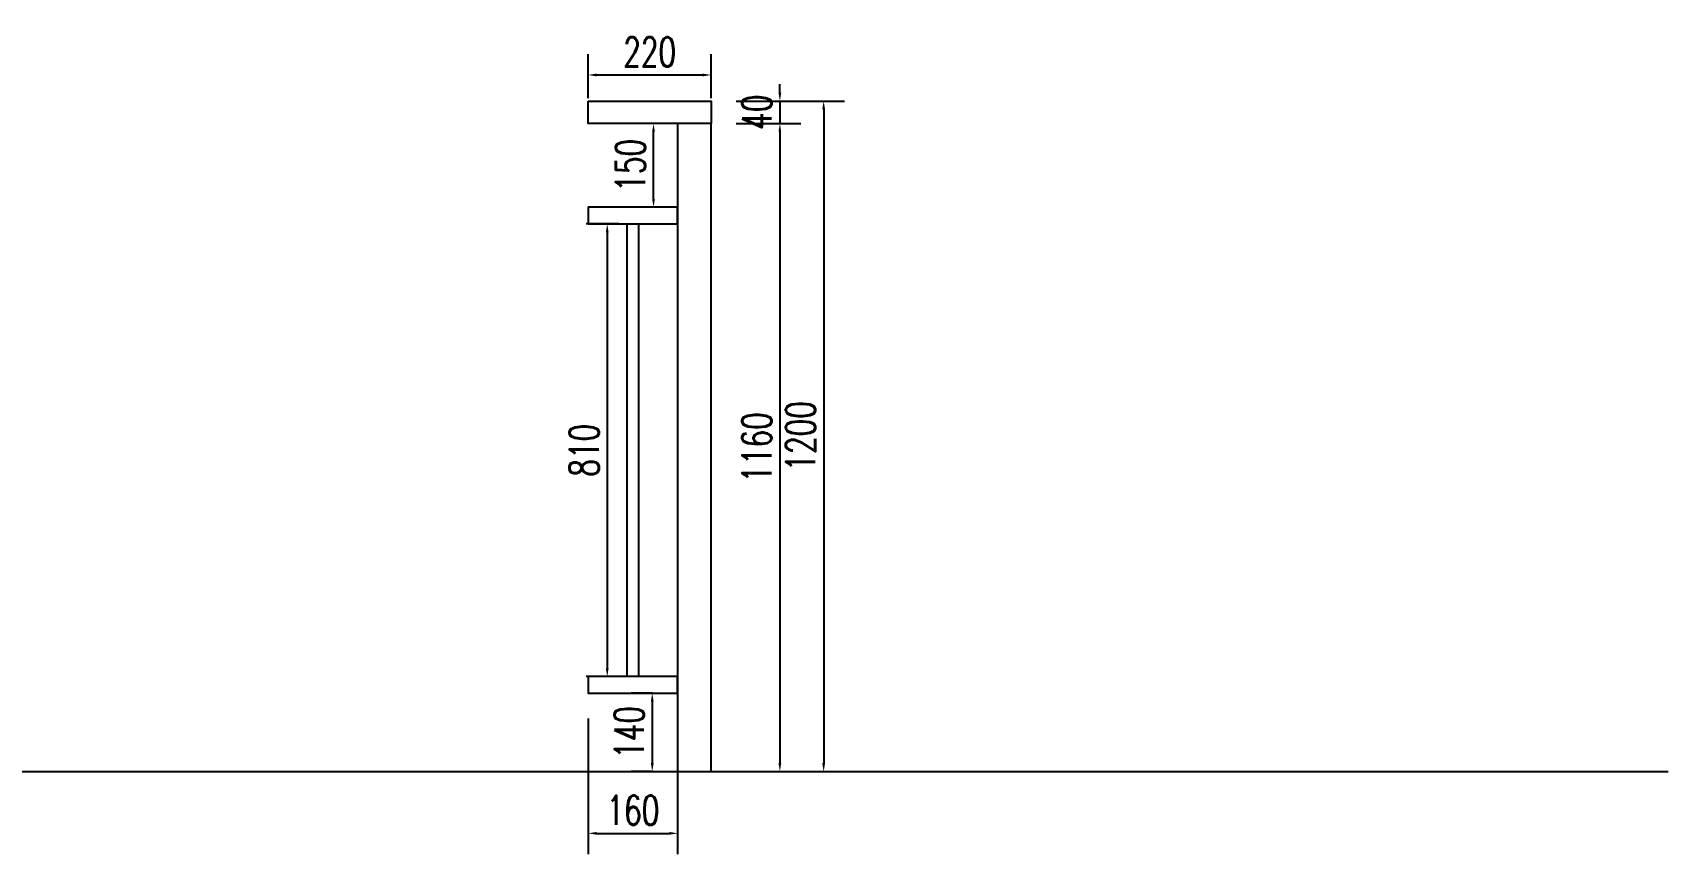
# Model space of a CAD drawing. Extents: x -16492 to 345596, y -4133 to 400729.
# Drawn here: x 26186 to 29113, y 16281 to 17751 of the extents above; entities that cross this region are included whole.
import ezdxf

# ---------------------------------------------------------------- set-up
doc = ezdxf.new("R2010")
doc.units = 0
doc.header["$LTSCALE"] = 10
doc.header["$MEASUREMENT"] = 0
doc.layers.add('W-PLASTIC_RAILINGS塑木栏杆', color=6, linetype='Continuous')
doc.styles.add('STANDARD_T3', font='simplex.shx', dxfattribs={"width": 0.7, "bigfont": 'gbcbig.shx'})
doc.dimstyles.new('W&&15', dxfattribs={"dimtxt": 52.5, "dimasz": 15, "dimexe": 37.5, "dimexo": 45, "dimgap": 15, "dimtad": 1, "dimdec": 0, "dimzin": 0, "dimdsep": 46, "dimtxsty": 'STANDARD_T3', "dimcen": 0.09, "dimclrd": 1, "dimclre": 1, "dimclrt": 7, "dimazin": 2, "dimtfac": 1, "dimtdec": 0, "dimtix": 1, "dimtmove": 2, "dimatfit": 3, "dimfxl": 100, "dimtolj": 1, "dimtzin": 0, "dimarcsym": 0})

# ---------------------------------------------------------------- blocks, each defined once
blk = doc.blocks.new('*U153')
at = {"layer": 'W-PLASTIC_RAILINGS塑木栏杆'}
blk.add_lwpolyline([(-10, -405), (10, -405), (10, 405), (-10, 405)], close=True, dxfattribs=at)
blk = doc.blocks.new('*U152')
at = {"layer": 'W-PLASTIC_RAILINGS塑木栏杆', "color": 0, "linetype": 'ByBlock', "lineweight": -2, "transparency": 16777216}
blk.add_blockref('*U153', (0, 0), dxfattribs=at)
blk = doc.blocks.new('*D154')
at = {"layer": 'Defpoints', "color": 0, "transparency": 16777216}
for p in [(27399.9, 17628.7), (27399.9, 16428.7), (27601.3, 16428.7)]:
    blk.add_point(p, dxfattribs=at)
at = {"layer": 'W-PLASTIC_RAILINGS塑木栏杆', "color": 1, "lineweight": -2, "transparency": 16777216}
for p, q in [((27444.9, 17628.7), (27638.8, 17628.7)), ((27601.3, 17613.7), (27601.3, 16443.7)), ((27444.9, 16428.7), (27638.8, 16428.7))]:
    blk.add_line(p, q, dxfattribs=at)
at = {"layer": 'W-PLASTIC_RAILINGS塑木栏杆', "color": 1, "transparency": 16777216}
for points in [[(27598.8, 17613.7), (27603.8, 17613.7), (27601.3, 17628.7)], [(27598.8, 16443.7), (27603.8, 16443.7), (27601.3, 16428.7)]]:
    blk.add_solid(points, dxfattribs=at)
at = {"layer": 'W-PLASTIC_RAILINGS塑木栏杆', "color": 7, "transparency": 16777216, "insert": (27560.1, 17028.7), "char_height": 52.5, "attachment_point": 5, "rotation": 90, "style": 'STANDARD_T3'}
blk.add_mtext('\\A1;1200', dxfattribs=at)
blk = doc.blocks.new('*D155')
at = {"layer": 'Defpoints', "color": 0, "transparency": 16777216}
for p in [(27399.9, 17628.7), (27399.9, 17588.7), (27522.9, 17588.7)]:
    blk.add_point(p, dxfattribs=at)
at = {"layer": 'W-PLASTIC_RAILINGS塑木栏杆', "color": 1, "lineweight": -2, "transparency": 16777216}
for p, q in [((27522.9, 17643.7), (27522.9, 17658.7)), ((27444.9, 17628.7), (27560.4, 17628.7)), ((27522.9, 17628.7), (27522.9, 17588.7)), ((27444.9, 17588.7), (27560.4, 17588.7)), ((27522.9, 17573.7), (27522.9, 17558.7))]:
    blk.add_line(p, q, dxfattribs=at)
at = {"layer": 'W-PLASTIC_RAILINGS塑木栏杆', "color": 1, "transparency": 16777216}
for points in [[(27520.4, 17643.7), (27525.4, 17643.7), (27522.9, 17628.7)], [(27520.4, 17573.7), (27525.4, 17573.7), (27522.9, 17588.7)]]:
    blk.add_solid(points, dxfattribs=at)
at = {"layer": 'W-PLASTIC_RAILINGS塑木栏杆', "color": 7, "transparency": 16777216, "insert": (27481.7, 17608.7), "char_height": 52.5, "attachment_point": 5, "rotation": 90, "style": 'STANDARD_T3'}
blk.add_mtext('\\A1;40', dxfattribs=at)
blk = doc.blocks.new('*D156')
at = {"layer": 'Defpoints', "color": 0, "transparency": 16777216}
for p in [(27399.9, 17588.7), (27399.9, 16428.7), (27522.9, 16428.7)]:
    blk.add_point(p, dxfattribs=at)
at = {"layer": 'W-PLASTIC_RAILINGS塑木栏杆', "color": 1, "lineweight": -2, "transparency": 16777216}
for p, q in [((27444.9, 17588.7), (27560.4, 17588.7)), ((27522.9, 17573.7), (27522.9, 16443.7)), ((27444.9, 16428.7), (27560.4, 16428.7))]:
    blk.add_line(p, q, dxfattribs=at)
at = {"layer": 'W-PLASTIC_RAILINGS塑木栏杆', "color": 1, "transparency": 16777216}
for points in [[(27520.4, 17573.7), (27525.4, 17573.7), (27522.9, 17588.7)], [(27520.4, 16443.7), (27525.4, 16443.7), (27522.9, 16428.7)]]:
    blk.add_solid(points, dxfattribs=at)
at = {"layer": 'W-PLASTIC_RAILINGS塑木栏杆', "color": 7, "transparency": 16777216, "insert": (27481.7, 17008.7), "char_height": 52.5, "attachment_point": 5, "rotation": 90, "style": 'STANDARD_T3'}
blk.add_mtext('\\A1;1160', dxfattribs=at)
blk = doc.blocks.new('*D157')
at = {"layer": 'Defpoints', "color": 0, "transparency": 16777216}
for p in [(27279.9, 17408.7), (27213.9, 16598.7), (27279.9, 16598.7)]:
    blk.add_point(p, dxfattribs=at)
at = {"layer": 'W-PLASTIC_RAILINGS塑木栏杆', "color": 1, "lineweight": -2, "transparency": 16777216}
for p, q in [((27234.9, 17408.7), (27176.4, 17408.7)), ((27213.9, 17393.7), (27213.9, 16613.7)), ((27234.9, 16598.7), (27176.4, 16598.7))]:
    blk.add_line(p, q, dxfattribs=at)
at = {"layer": 'W-PLASTIC_RAILINGS塑木栏杆', "color": 1, "transparency": 16777216}
for points in [[(27211.4, 17393.7), (27216.4, 17393.7), (27213.9, 17408.7)], [(27211.4, 16613.7), (27216.4, 16613.7), (27213.9, 16598.7)]]:
    blk.add_solid(points, dxfattribs=at)
at = {"layer": 'W-PLASTIC_RAILINGS塑木栏杆', "color": 7, "transparency": 16777216, "insert": (27172.7, 17003.7), "char_height": 52.5, "attachment_point": 5, "rotation": 90, "style": 'STANDARD_T3'}
blk.add_mtext('\\A1;810', dxfattribs=at)
blk = doc.blocks.new('*D158')
at = {"layer": 'Defpoints', "color": 0, "transparency": 16777216}
for p in [(27296.8, 17588.7), (27339.9, 17588.7), (27339.9, 17438.7)]:
    blk.add_point(p, dxfattribs=at)
at = {"layer": 'W-PLASTIC_RAILINGS塑木栏杆', "color": 1, "lineweight": -2, "transparency": 16777216}
for p, q in [((27294.9, 17588.7), (27259.3, 17588.7)), ((27296.8, 17453.7), (27296.8, 17573.7)), ((27294.9, 17438.7), (27259.3, 17438.7))]:
    blk.add_line(p, q, dxfattribs=at)
at = {"layer": 'W-PLASTIC_RAILINGS塑木栏杆', "color": 1, "transparency": 16777216}
for points in [[(27294.3, 17573.7), (27299.3, 17573.7), (27296.8, 17588.7)], [(27294.3, 17453.7), (27299.3, 17453.7), (27296.8, 17438.7)]]:
    blk.add_solid(points, dxfattribs=at)
at = {"layer": 'W-PLASTIC_RAILINGS塑木栏杆', "color": 7, "transparency": 16777216, "insert": (27255.5, 17513.7), "char_height": 52.5, "attachment_point": 5, "rotation": 90, "style": 'STANDARD_T3'}
blk.add_mtext('\\A1;150', dxfattribs=at)
blk = doc.blocks.new('*D159')
at = {"layer": 'Defpoints', "color": 0, "transparency": 16777216}
for p in [(27339.9, 16568.7), (27294.5, 16428.7), (27339.9, 16428.7)]:
    blk.add_point(p, dxfattribs=at)
at = {"layer": 'W-PLASTIC_RAILINGS塑木栏杆', "color": 1, "lineweight": -2, "transparency": 16777216}
for p, q in [((27294.9, 16568.7), (27257, 16568.7)), ((27294.5, 16553.7), (27294.5, 16443.7)), ((27294.9, 16428.7), (27257, 16428.7))]:
    blk.add_line(p, q, dxfattribs=at)
at = {"layer": 'W-PLASTIC_RAILINGS塑木栏杆', "color": 1, "transparency": 16777216}
for points in [[(27292, 16553.7), (27297, 16553.7), (27294.5, 16568.7)], [(27292, 16443.7), (27297, 16443.7), (27294.5, 16428.7)]]:
    blk.add_solid(points, dxfattribs=at)
at = {"layer": 'W-PLASTIC_RAILINGS塑木栏杆', "color": 7, "transparency": 16777216, "insert": (27253.3, 16498.7), "char_height": 52.5, "attachment_point": 5, "rotation": 90, "style": 'STANDARD_T3'}
blk.add_mtext('\\A1;140', dxfattribs=at)
blk = doc.blocks.new('*D160')
at = {"layer": 'Defpoints', "color": 0, "transparency": 16777216}
for p in [(27399.9, 17675.4), (27179.9, 17588.7), (27399.9, 17588.7)]:
    blk.add_point(p, dxfattribs=at)
at = {"layer": 'W-PLASTIC_RAILINGS塑木栏杆', "color": 1, "lineweight": -2, "transparency": 16777216}
for p, q in [((27179.9, 17633.7), (27179.9, 17712.9)), ((27399.9, 17633.7), (27399.9, 17712.9)), ((27194.9, 17675.4), (27384.9, 17675.4))]:
    blk.add_line(p, q, dxfattribs=at)
at = {"layer": 'W-PLASTIC_RAILINGS塑木栏杆', "color": 1, "transparency": 16777216}
for points in [[(27194.9, 17677.9), (27194.9, 17672.9), (27179.9, 17675.4)], [(27384.9, 17677.9), (27384.9, 17672.9), (27399.9, 17675.4)]]:
    blk.add_solid(points, dxfattribs=at)
at = {"layer": 'W-PLASTIC_RAILINGS塑木栏杆', "color": 7, "transparency": 16777216, "insert": (27289.9, 17716.6), "char_height": 52.5, "attachment_point": 5, "style": 'STANDARD_T3'}
blk.add_mtext('\\A1;220', dxfattribs=at)
blk = doc.blocks.new('*D161')
at = {"layer": 'Defpoints', "color": 0, "transparency": 16777216}
for p in [(27179.9, 16568.7), (27339.9, 16568.7), (27339.9, 16318.1)]:
    blk.add_point(p, dxfattribs=at)
at = {"layer": 'W-PLASTIC_RAILINGS塑木栏杆', "color": 1, "lineweight": -2, "transparency": 16777216}
for p, q in [((27179.9, 16523.7), (27179.9, 16280.6)), ((27339.9, 16523.7), (27339.9, 16280.6)), ((27194.9, 16318.1), (27324.9, 16318.1))]:
    blk.add_line(p, q, dxfattribs=at)
at = {"layer": 'W-PLASTIC_RAILINGS塑木栏杆', "color": 1, "transparency": 16777216}
for points in [[(27194.9, 16320.6), (27194.9, 16315.6), (27179.9, 16318.1)], [(27324.9, 16320.6), (27324.9, 16315.6), (27339.9, 16318.1)]]:
    blk.add_solid(points, dxfattribs=at)
at = {"layer": 'W-PLASTIC_RAILINGS塑木栏杆', "color": 7, "transparency": 16777216, "insert": (27259.9, 16359.3), "char_height": 52.5, "attachment_point": 5, "style": 'STANDARD_T3'}
blk.add_mtext('\\A1;160', dxfattribs=at)

msp = doc.modelspace()

# ---------------------------------------------------------------- linework, layer by layer
at = {"layer": 'W-PLASTIC_RAILINGS塑木栏杆'}
msp.add_line((20642.4, 16428.7), (29113, 16428.7), dxfattribs=at)
for points in [[(27179.9, 17628.7), (27399.9, 17628.7), (27399.9, 17588.7), (27179.9, 17588.7)], [(27399.9, 17588.7), (27339.9, 17588.7), (27339.9, 16428.7), (27399.9, 16428.7)]]:
    msp.add_lwpolyline(points, close=True, dxfattribs=at)
at = {"layer": 'W-PLASTIC_RAILINGS塑木栏杆', "color": 5}
for points in [[(27339.9, 17438.7), (27179.9, 17438.7), (27179.9, 17408.7), (27339.9, 17408.7)], [(27339.9, 16598.7), (27179.9, 16598.7), (27179.9, 16568.7), (27339.9, 16568.7)]]:
    msp.add_lwpolyline(points, close=True, dxfattribs=at)

# ---------------------------------------------------------------- block references
at = {"layer": 'W-PLASTIC_RAILINGS塑木栏杆', "xscale": -1}
msp.add_blockref('*U152', (27259.9, 17003.7), dxfattribs=at)

# ---------------------------------------------------------------- dimensions: what is measured, and where the dimension line sits
at = {"layer": 'W-PLASTIC_RAILINGS塑木栏杆'}
for base, p1, p2, picture, middle in [((27399.9, 17675.4), (27179.9, 17588.7), (27399.9, 17588.7), '*D160', (27289.9, 17716.6)), ((27339.9, 16318.1), (27179.9, 16568.7), (27339.9, 16568.7), '*D161', (27259.9, 16359.3))]:
    dim = msp.add_linear_dim(base=base, p1=p1, p2=p2, dimstyle='W&&15', dxfattribs=at)
    dim.commit()
    dim.dimension.update_dxf_attribs({"geometry": picture, "text_midpoint": middle})
for base, p1, p2, picture, middle in [((27522.9, 17588.7), (27399.9, 17628.7), (27399.9, 17588.7), '*D155', (27481.7, 17608.7)), ((27601.3, 16428.7), (27399.9, 17628.7), (27399.9, 16428.7), '*D154', (27560.1, 17028.7)), ((27296.8, 17588.7), (27339.9, 17438.7), (27339.9, 17588.7), '*D158', (27255.5, 17513.7)), ((27522.9, 16428.7), (27399.9, 17588.7), (27399.9, 16428.7), '*D156', (27481.7, 17008.7)), ((27213.9, 16598.7), (27279.9, 17408.7), (27279.9, 16598.7), '*D157', (27172.7, 17003.7)), ((27294.5, 16428.7), (27339.9, 16568.7), (27339.9, 16428.7), '*D159', (27253.3, 16498.7))]:
    dim = msp.add_linear_dim(base=base, p1=p1, p2=p2, angle=90, dimstyle='W&&15', dxfattribs=at)
    dim.commit()
    dim.dimension.update_dxf_attribs({"geometry": picture, "text_midpoint": middle})

doc.saveas('drawing.dxf')
